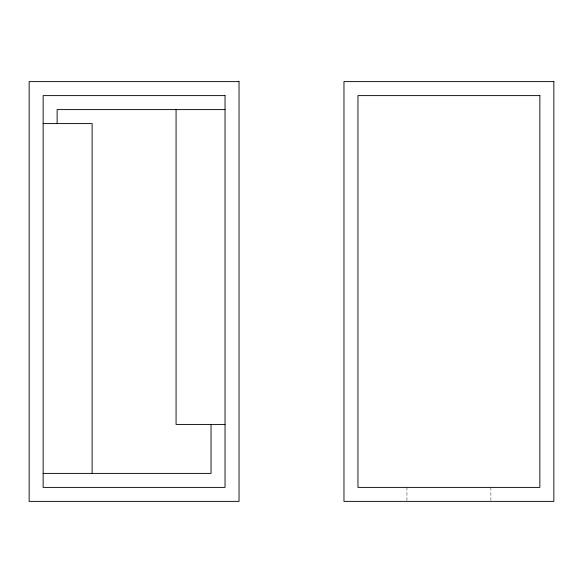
<?xml version="1.0" encoding="UTF-8"?>
<svg xmlns="http://www.w3.org/2000/svg" width="583" height="583" viewBox="0 0 583 583"><rect width="100%" height="100%" fill="white"/><g stroke="black" fill="none" stroke-linecap="round" stroke-linejoin="round"><path stroke-width="0.44" stroke-dasharray="2.92 2.19" d="M490.886 487.388L490.886 500.505M406.934 487.388L406.934 500.505"/><path stroke-width="0.87" d="M225.038 109.604L57.134 109.604L57.134 123.596M43.142 123.596L92.114 123.596L92.114 473.396M225.038 424.424L176.066 424.424L176.066 109.604M43.142 473.396L211.046 473.396L211.046 424.424M239.03 81.62L29.15 81.62L29.15 501.38L239.03 501.38L239.03 81.62M553.85 81.62L343.97 81.62L343.97 501.38L553.85 501.38L553.85 81.62M225.038 95.612L43.142 95.612L43.142 487.388L225.038 487.388L225.038 95.612M539.858 95.612L357.962 95.612L357.962 487.388L539.858 487.388L539.858 95.612"/></g></svg>
